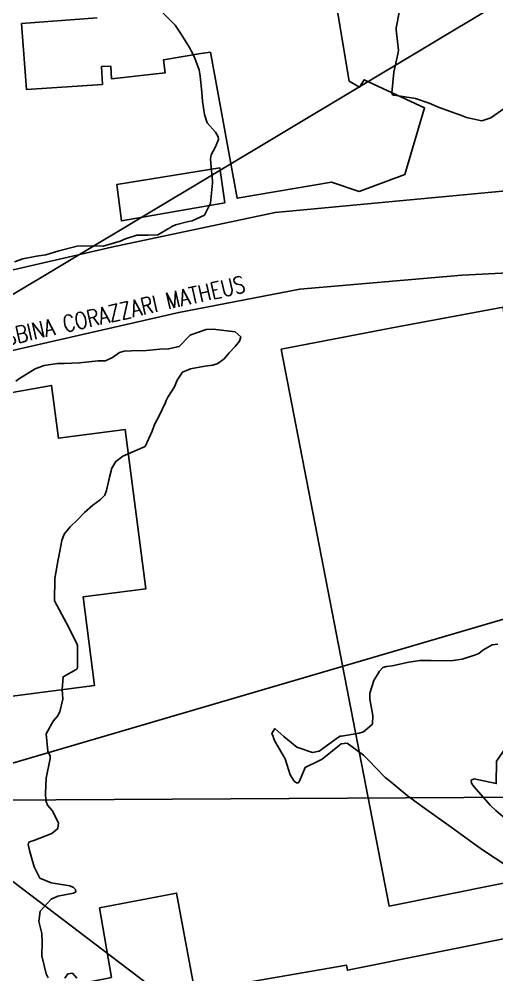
# Model space of a CAD drawing. Header units: metres. Extents: x 292545 to 299085, y 7450245 to 7463078.
# Drawn here: x 296978.9 to 297021.9, y 7453776.1 to 7453862.3 of the extents above; entities that cross this region are included whole.
import ezdxf

# ---------------------------------------------------------------- set-up
doc = ezdxf.new("R2010")
doc.units = ezdxf.units.M
doc.linetypes.add('CONTINUO', pattern=[0])
for name, color, linetype in [('Curvas de Nivel 1m', 11, 'Continuous'), ('Edificações', 30, 'Continuous'), ('TEXTO', 45, 'Continuous'), ('Vias Primárias', 230, 'Continuous')]:
    doc.layers.add(name, color=color, linetype=linetype)
doc.styles.add('ROMANS', font='romans', dxfattribs={"height": 0.2})

msp = doc.modelspace()

# ---------------------------------------------------------------- linework, layer by layer
at = {"layer": 'Curvas de Nivel 1m', "flags": 128}
for points, elevation in [([(296990.885, 7453863.728), (296992.695, 7453861.953), (296992.827, 7453861.841), (296992.944, 7453861.706), (296993.472, 7453860.907), (296994.221, 7453859.687), (296994.388, 7453859.412), (296994.655, 7453858.895), (296995.091, 7453857.676), (296995.206, 7453857.103), (296995.331, 7453855.673), (296995.415, 7453854.868), (296995.574, 7453853.67), (296995.834, 7453852.92), (296996.577, 7453852.062), (296996.817, 7453851.658), (296996.832, 7453851.394), (296996.558, 7453850.681), (296996.194, 7453850.02), (296996.111, 7453849.666), (296996.154, 7453849.281), (296996.316, 7453847.663), (296996.317, 7453847.459), (296996.132, 7453845.666), (296995.579, 7453844.581), (296994.479, 7453844.086), (296994.148, 7453844.023), (296992.979, 7453843.705), (296992.63, 7453843.55), (296992.47, 7453843.443), (296991.371, 7453842.813), (296990.463, 7453842.778), (296989.496, 7453842.777), (296988.46, 7453842.448), (296987.971, 7453842.252), (296986.453, 7453841.78), (296984.453, 7453841.825), (296984.092, 7453841.805), (296982.448, 7453841.365), (296981.272, 7453841.015), (296980.443, 7453840.886), (296979.211, 7453840.639), (296978.438, 7453840.391)], 682), ([(297013.179, 7453862.994), (297012.867, 7453861.468), (297012.866, 7453861.293), (297013.082, 7453859.466), (297013.025, 7453859.1), (297012.643, 7453857.47), (297012.485, 7453855.601), (297012.503, 7453855.471), (297012.612, 7453855.41), (297012.685, 7453855.396), (297014.609, 7453855.087), (297015.841, 7453854.668), (297016.602, 7453854.361), (297018.259, 7453853.741), (297018.595, 7453853.625), (297019.219, 7453853.394), (297020.59, 7453853.079), (297021.41, 7453853.368), (297022.601, 7453854.199)], 681), ([(296978.568, 7453829.617), (296978.908, 7453829.871), (296980.322, 7453830.744), (296981.116, 7453831.051), (296982.327, 7453831.218), (296982.922, 7453831.229), (296984.328, 7453831.286), (296986.007, 7453831.462), (296986.33, 7453831.457), (296986.66, 7453831.446), (296987.286, 7453831.77), (296987.908, 7453832.193), (296988.339, 7453832.328), (296988.961, 7453832.373), (296990.34, 7453832.398), (296991.562, 7453832.497), (296992.341, 7453832.55), (296993.304, 7453832.739), (296994.214, 7453833.691), (296994.28, 7453833.765), (296994.355, 7453833.808), (296995.743, 7453834.288), (296996.362, 7453834.297), (296997.876, 7453834.129), (296998.359, 7453834.066), (296998.868, 7453833.635), (296998.753, 7453833.232), (296998.344, 7453832.752), (296997.817, 7453832.167), (296997.366, 7453831.65), (296996.777, 7453831.207), (296996.327, 7453831.081), (296995.623, 7453830.968), (296994.324, 7453830.748), (296993.589, 7453830.429), (296993.124, 7453829.702), (296992.881, 7453829.127), (296992.29, 7453828.192), (296992.127, 7453827.87), (296992.069, 7453827.712), (296991.499, 7453826.489), (296991.084, 7453825.722), (296990.851, 7453825.127), (296990.233, 7453823.73), (296988.224, 7453822.874), (296987.591, 7453822.394), (296987.23, 7453821.77), (296987.016, 7453820.961), (296986.758, 7453819.774), (296986.604, 7453819.359), (296986.18, 7453818.927), (296985.504, 7453818.459), (296984.76, 7453817.801), (296984.156, 7453817.167), (296983.484, 7453816.482), (296982.94, 7453815.822), (296982.709, 7453815.252), (296982.456, 7453813.827), (296982.403, 7453813.543), (296982.093, 7453811.83), (296982.073, 7453809.83), (296983.135, 7453807.819), (296984.026, 7453806.107), (296984.113, 7453805.898), (296984.127, 7453805.808), (296984.137, 7453803.941), (296984.14, 7453803.808), (296984.105, 7453803.705), (296984, 7453803.63), (296982.827, 7453802.985), (296982.743, 7453801.822), (296982.815, 7453800.971), (296982.546, 7453799.824), (296982.338, 7453799.437), (296981.944, 7453798.97), (296981.32, 7453797.839), (296981.459, 7453796.287), (296981.678, 7453795.833), (296981.672, 7453795.605), (296981.293, 7453793.839), (296981.235, 7453792.467), (296981.282, 7453791.839), (296981.427, 7453791.414), (296981.844, 7453790.921), (296982.414, 7453789.824), (296982.359, 7453789.294), (296981.823, 7453788.84), (296980.194, 7453788.231), (296979.815, 7453788.091), (296979.703, 7453787.973), (296979.689, 7453787.861), (296979.805, 7453787.329), (296980.227, 7453785.853), (296980.743, 7453784.815), (296981.769, 7453784.402), (296983.45, 7453784.13), (296983.765, 7453783.999), (296983.945, 7453783.808), (296983.979, 7453783.59), (296983.759, 7453783.464), (296982.37, 7453783.21), (296981.754, 7453782.94), (296980.781, 7453781.844), (296980.65, 7453780.925), (296980.912, 7453779.842), (296980.945, 7453779.081), (296980.923, 7453777.842), (296981.296, 7453776.208), (296981.493, 7453775.833)], 682), ([(297022.571, 7453786.129), (297021.796, 7453786.632), (297020.661, 7453787.371), (297019.812, 7453787.982), (297017.833, 7453789.41), (297015.847, 7453790.83), (297014.995, 7453791.439), (297013.865, 7453792.283), (297012.422, 7453793.472), (297012.123, 7453793.714), (297011.887, 7453793.915), (297010.344, 7453795.496), (297009.907, 7453795.929), (297008.446, 7453796.986), (297007.917, 7453796.923), (297006.202, 7453795.546), (297005.901, 7453795.399), (297004.648, 7453794.81), (297004.161, 7453793.567), (297004.032, 7453793.417), (297003.881, 7453793.419), (297003.669, 7453793.572), (297003.318, 7453794.146), (297002.851, 7453795.581), (297001.919, 7453797.174), (297001.811, 7453797.481), (297001.771, 7453797.592), (297001.658, 7453797.863), (297001.934, 7453798.317), (297002.732, 7453797.582), (297003.914, 7453796.637), (297005.309, 7453796.156), (297005.91, 7453796.274), (297007.679, 7453797.524), (297007.829, 7453797.616), (297007.925, 7453797.637), (297009.54, 7453797.893), (297009.931, 7453798.013), (297010.723, 7453798.71), (297010.766, 7453799.492), (297010.488, 7453800.975), (297010.482, 7453801.495), (297010.848, 7453802.634), (297011.357, 7453803.486), (297011.666, 7453803.824), (297012.007, 7453803.905), (297012.494, 7453803.959), (297014.006, 7453804.294), (297015.01, 7453804.437), (297016.008, 7453804.434), (297017.006, 7453804.417), (297018.009, 7453804.46), (297018.827, 7453804.575), (297020.016, 7453804.952), (297020.314, 7453805.081), (297020.68, 7453805.373), (297021.536, 7453805.857), (297022.029, 7453805.925)], 682), ([(297023.258, 7453797.34), (297021.903, 7453795.36), (297021.883, 7453793.36), (297019.887, 7453793.774), (297019.62, 7453793.648), (297019.655, 7453793.382), (297019.879, 7453793.099), (297021.369, 7453791.365), (297021.849, 7453790.922), (297022.704, 7453790.209)], 682), ([(296982.998, 7453775.817), (296983.268, 7453776.215), (296983.67, 7453776.255), (296984.061, 7453775.806)], 682)]:
    msp.add_lwpolyline(points, dxfattribs=dict(at, elevation=elevation))
at = {"layer": 'Edificações'}
msp.add_lwpolyline([(296985.903, 7453862.368), (296979.089, 7453861.851), (296979.534, 7453855.913), (296986.379, 7453856.369), (296986.286, 7453857.985), (296987.133, 7453858.021), (296987.206, 7453856.87), (296992.034, 7453857.405), (296991.901, 7453858.597), (296995.243, 7453859.153), (296996.11, 7453859.277), (296998.538, 7453846.112), (297007.026, 7453847.572), (297009.522, 7453846.729), (297013.653, 7453848.242), (297015.426, 7453854.267), (297009.989, 7453856.789), (297009.547, 7453856.123), (297008.62, 7453856.664), (297007.02, 7453866.204)], dxfattribs=at)
for points in [[(296997.428, 7453845.693), (296996.981, 7453848.848), (296987.692, 7453847.34), (296988.085, 7453844.064)], [(297052.342, 7453790.306), (297043.644, 7453834.732), (297041.514, 7453834.329), (297033.631, 7453832.958), (297032.915, 7453836.461), (297022.7, 7453834.701), (297022.516, 7453836.297), (297012.493, 7453834.442), (297002.511, 7453832.511), (297012.221, 7453782.315), (297022.107, 7453784.291), (297030.124, 7453785.895), (297041.982, 7453788.296)], [(296972.377, 7453815.338), (296973.119, 7453808.124), (296974.026, 7453808.218), (296974.987, 7453800.816), (296985.67, 7453802.202), (296984.635, 7453810.179), (296990.301, 7453810.914), (296988.438, 7453825.266), (296982.412, 7453824.484), (296981.794, 7453829.241), (296972.317, 7453827.547), (296974.438, 7453815.686)], [(297000.705, 7453770.495), (296999.885, 7453775.512), (297008.387, 7453777), (297008.469, 7453776.531), (297032.592, 7453781.366), (297052.042, 7453785.12), (297055.598, 7453767.82), (297056.505, 7453768.074), (297058.549, 7453757.559), (297057.812, 7453757.114), (297013.702, 7453748.293), (297010.079, 7453747.749), (297009.378, 7453752.597), (296997.803, 7453750.253), (296990.307, 7453748.879), (296986.884, 7453767.39), (296984.056, 7453766.868), (296982.54, 7453774.955), (296987.191, 7453775.882), (296986.117, 7453782.152), (296993.073, 7453783.486), (296995.034, 7453772.85), (296987.326, 7453771.213), (296988.069, 7453767.916)]]:
    msp.add_lwpolyline(points, close=True, dxfattribs=at)
at = {"layer": 'TEXTO', "linetype": 'CONTINUO'}
for points in [[(296958.059, 7453825.313, 0), (297143.457, 7453936.366, 0)], [(296974.242, 7453794.018, 0), (297030.736, 7453810.59, 0)], [(296976.895, 7453791.844, 0), (297045.269, 7453792.257, 0)], [(297043.862, 7453734.705, 0), (296970.26, 7453790.628, 0)]]:
    msp.add_polyline3d(points, dxfattribs=at)
at = {"layer": 'Vias Primárias'}
for points in [[(296987.202, 7453841.699), (296976.754, 7453839.291, -0.296418), (296963.368, 7453844.174), (296961.326, 7453846.774), (296955.582, 7453856.739), (296948.691, 7453874.438), (296942.502, 7453888.641), (296937.499, 7453902.501), (296931.497, 7453918.58), (296929.125, 7453925.223), (296922.418, 7453942.15), (296905.706, 7453975.393), (296895.187, 7453994.301), (296891.476, 7454003.823), (296884.754, 7454019.589), (296877.116, 7454035.548), (296870.928, 7454048.426), (296860.761, 7454068.048, -0.29018), (296863.89, 7454075.251, -2.596388)], [(296987.202, 7453841.699), (297001.943, 7453844.841), (297025.329, 7453847.008), (297042.407, 7453847.188), (297044.243, 7453847.249, 0.229626), (297047.197, 7453849.312, 0.091157), (297047.235, 7453852.873, 5.825482)], [(296958.382, 7453768.876), (296955.671, 7453779.436), (296953.267, 7453788.981), (296950.038, 7453801.519), (296948.011, 7453809.226), (296946.859, 7453814.023, -0.320239), (296948.891, 7453819.726), (296962.548, 7453824.151), (296969.571, 7453828.652, -0.175021), (296977.23, 7453832.143), (296993.28, 7453835.818), (297004.173, 7453837.917), (297018.807, 7453839.165), (297033.138, 7453839.895)]]:
    msp.add_lwpolyline(points, format="xyb", dxfattribs=at)

# ---------------------------------------------------------------- texts
at = {"layer": 'TEXTO', "style": 'ROMANS', "width": 0.8}
msp.add_text('RUA FELISBINA CORAZZARI MATHEUS', height=1.5, rotation=12.65233, dxfattribs=at).set_placement((296970.762, 7453831.255))

doc.saveas('drawing.dxf')
